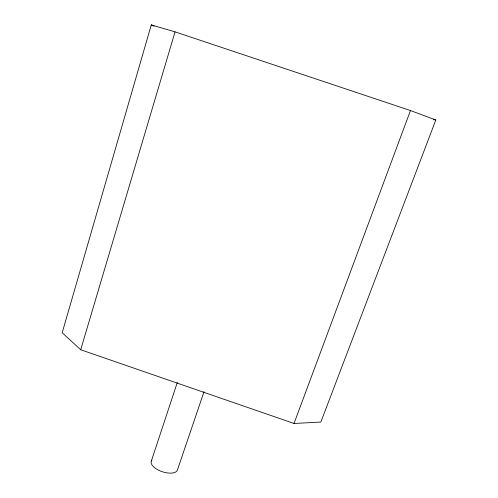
<?xml version="1.0" encoding="UTF-8"?>
<svg xmlns="http://www.w3.org/2000/svg" width="498" height="498" viewBox="0 0 498 498"><rect width="100%" height="100%" fill="white"/><g stroke="black" fill="none" stroke-linecap="round" stroke-linejoin="round"><path stroke-width="0.75" d="M151.28 24.9L62.188 332.745L80.701 349.752L294.019 423.474L320.861 422.055L435.812 119.999L410.47 110.544L175.035 31.86L151.28 24.9L154.05 26.288M80.701 349.752L175.035 31.86M151.336 461.067L177.313 382.433M204.037 391.671L177.369 470.143A13.788 6.362 18.5 0 1 160.829 471.201A13.788 6.362 18.5 0 1 151.977 460.127M294.019 423.474L410.47 110.544M433.528 119.707L435.812 119.999"/></g></svg>
